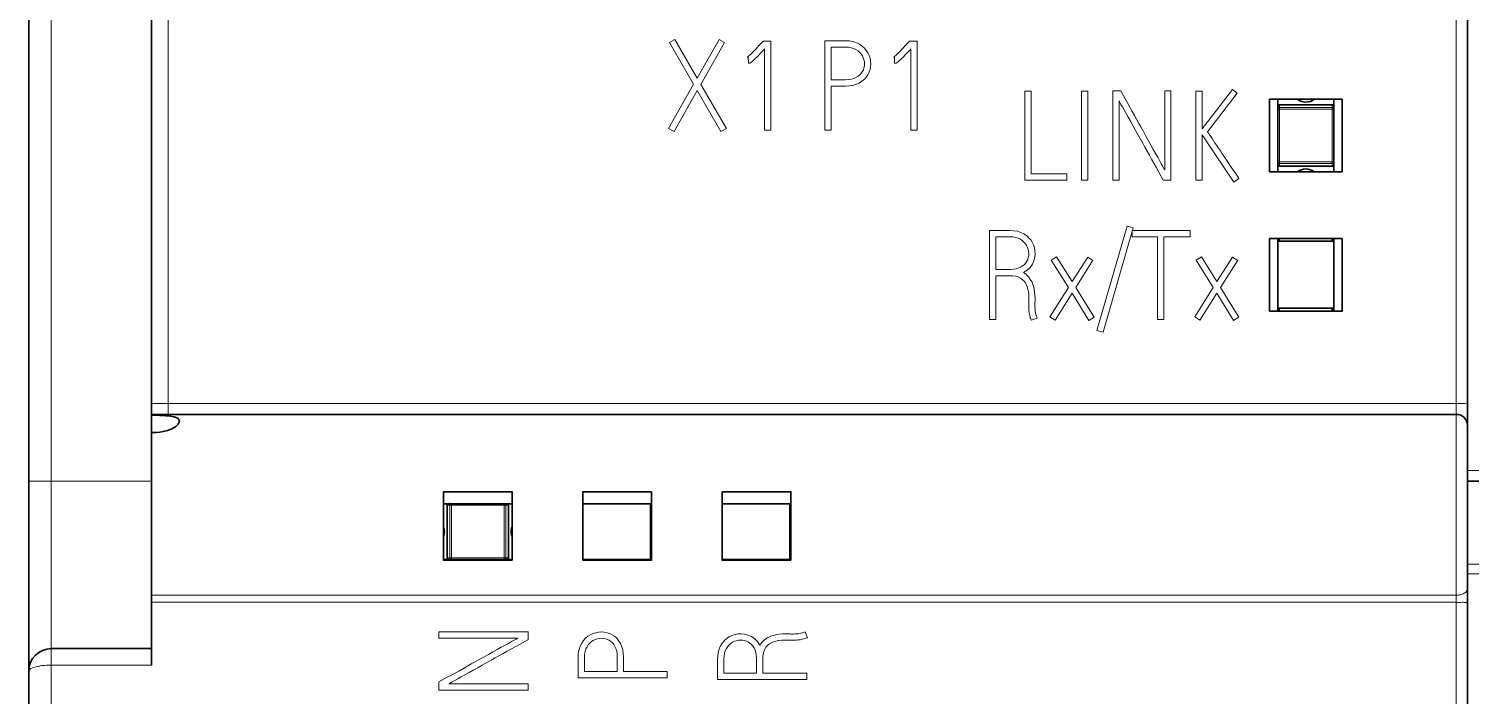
# Model space of a CAD drawing. Header units: millimetres. Extents: x -159 to 71007, y -220 to 29306.
# Drawn here: x 68774.9 to 68877.9, y 28102.8 to 28150.3 of the extents above; entities that cross this region are included whole.
import ezdxf

# ---------------------------------------------------------------- set-up
doc = ezdxf.new("R2010")
doc.units = ezdxf.units.MM
doc.layers.add('Layer 1', color=7, linetype='Continuous')

msp = doc.modelspace()

# ---------------------------------------------------------------- linework, layer by layer
at = {"layer": 'Layer 1', "color": 7, "lineweight": 35}
for points in [[(68774.86, 27868.16), (68774.86, 28258.09)], [(68783.61, 28104.93), (68783.61, 28253.69)], [(68877.51, 27956.45), (68877.51, 28167.02)], [(68863.38, 28145.3), (68868.56, 28145.3)], [(68863.38, 28145.3), (68863.38, 28144.78), (68863.38, 28144.26), (68863.38, 28143.74), (68863.38, 28143.23), (68863.38, 28142.71), (68863.38, 28142.19), (68863.38, 28141.67), (68863.38, 28141.15), (68863.38, 28140.63), (68863.38, 28140.12)], [(68863.98, 28140.12), (68863.98, 28145.3)], [(68867.96, 28145.3), (68867.96, 28140.12)], [(68868.56, 28145.3), (68868.56, 28144.78), (68868.56, 28144.26), (68868.56, 28143.74), (68868.56, 28143.23), (68868.56, 28142.71), (68868.56, 28142.19), (68868.56, 28141.67), (68868.56, 28141.15), (68868.56, 28140.63), (68868.56, 28140.12)], [(68863.98, 28144.77), (68863.98, 28144.79), (68863.99, 28144.81), (68863.99, 28144.82), (68864, 28144.84), (68864, 28144.85), (68864.02, 28144.86), (68864.03, 28144.87), (68864.04, 28144.88), (68864.05, 28144.88), (68864.07, 28144.89), (68864.08, 28144.89), (68864.1, 28144.9)], [(68864.1, 28144.89), (68867.84, 28144.89)], [(68867.84, 28144.89), (68867.86, 28144.89), (68867.87, 28144.89), (68867.89, 28144.89), (68867.9, 28144.88), (68867.91, 28144.87), (68867.93, 28144.86), (68867.94, 28144.85), (68867.95, 28144.84), (68867.95, 28144.82), (68867.96, 28144.81), (68867.96, 28144.79), (68867.96, 28144.77)], [(68863.38, 28140.12), (68868.56, 28140.12)], [(68864.1, 28140.52), (68864.09, 28140.52), (68864.07, 28140.52), (68864.06, 28140.53), (68864.04, 28140.54), (68864.03, 28140.54), (68864.02, 28140.55), (68864.01, 28140.56), (68864, 28140.58), (68863.99, 28140.59), (68863.99, 28140.61), (68863.98, 28140.62), (68863.98, 28140.64)], [(68864.1, 28140.52), (68867.84, 28140.52)], [(68867.96, 28140.64), (68867.96, 28140.62), (68867.96, 28140.61), (68867.95, 28140.59), (68867.95, 28140.58), (68867.94, 28140.57), (68867.93, 28140.55), (68867.92, 28140.54), (68867.9, 28140.53), (68867.89, 28140.53), (68867.87, 28140.52), (68867.86, 28140.52), (68867.84, 28140.52)], [(68863.38, 28135.35), (68868.56, 28135.35)], [(68863.38, 28135.35), (68863.39, 28134.83), (68863.39, 28134.31), (68863.39, 28133.8), (68863.39, 28133.28), (68863.39, 28132.76), (68863.39, 28132.24), (68863.39, 28131.73), (68863.39, 28131.21), (68863.39, 28130.69), (68863.39, 28130.18)], [(68863.98, 28135.35), (68863.98, 28130.18)], [(68863.98, 28135.17), (68867.96, 28135.17)], [(68864.08, 28135.35), (68864.08, 28135.21)], [(68867.86, 28135.35), (68867.86, 28135.21)], [(68867.96, 28135.35), (68867.96, 28130.18)], [(68868.56, 28135.35), (68868.56, 28134.83), (68868.56, 28134.31), (68868.56, 28133.8), (68868.56, 28133.28), (68868.56, 28132.76), (68868.56, 28132.24), (68868.56, 28131.73), (68868.56, 28131.21), (68868.56, 28130.69), (68868.56, 28130.18)], [(68863.39, 28130.17), (68868.56, 28130.17)], [(68863.98, 28130.39), (68867.96, 28130.39)], [(68864.08, 28130.35), (68864.08, 28130.17)], [(68867.86, 28130.35), (68867.86, 28130.17)], [(68785.6, 28122.33), (68785.5, 28122.51), (68785.41, 28122.57), (68785.21, 28122.64), (68785.18, 28122.65), (68784.97, 28122.69), (68784.76, 28122.71), (68784.63, 28122.72), (68784.42, 28122.74), (68784.2, 28122.74), (68784.03, 28122.75), (68783.82, 28122.75), (68783.6, 28122.75)], [(68783.61, 28122.81), (68876.72, 28122.81)], [(68783.61, 28121.53), (68783.75, 28121.52), (68783.98, 28121.53), (68784.2, 28121.55), (68784.32, 28121.57), (68784.54, 28121.61), (68784.76, 28121.67), (68784.8, 28121.69), (68785.01, 28121.77), (68785.21, 28121.88), (68785.33, 28121.96), (68785.5, 28122.11), (68785.51, 28122.12), (68785.6, 28122.33)], [(68804.44, 28117.3), (68809.34, 28117.3)], [(68804.44, 28117.3), (68804.44, 28112.4)], [(68809.34, 28112.41), (68809.34, 28117.31)], [(68814.38, 28112.41), (68814.38, 28117.31)], [(68814.38, 28117.3), (68819.28, 28117.3)], [(68819.28, 28117.3), (68819.28, 28112.4)], [(68824.33, 28117.3), (68829.23, 28117.3)], [(68824.33, 28117.3), (68824.33, 28112.4)], [(68829.23, 28112.41), (68829.23, 28117.31)], [(68877.51, 28118.04), (68878.31, 28118.04)], [(68804.44, 28116.44), (68809.33, 28116.44)], [(68804.7, 28116.33), (68804.7, 28116.34), (68804.7, 28116.36), (68804.71, 28116.37), (68804.71, 28116.39), (68804.72, 28116.4), (68804.73, 28116.41), (68804.74, 28116.42), (68804.76, 28116.43), (68804.77, 28116.44), (68804.78, 28116.44), (68804.8, 28116.45), (68804.81, 28116.45)], [(68804.7, 28112.59), (68804.7, 28116.33)], [(68808.95, 28116.44), (68808.97, 28116.44), (68808.99, 28116.44), (68809, 28116.44), (68809.01, 28116.43), (68809.02, 28116.42), (68809.04, 28116.41), (68809.05, 28116.4), (68809.06, 28116.39), (68809.06, 28116.37), (68809.07, 28116.36), (68809.07, 28116.35), (68809.07, 28116.33)], [(68809.08, 28112.59), (68809.08, 28116.33)], [(68819.28, 28116.44), (68814.43, 28116.44)], [(68819.2, 28116.44), (68819.2, 28112.47)], [(68829.23, 28116.44), (68824.37, 28116.44)], [(68829.15, 28116.44), (68829.15, 28112.47)], [(68809.34, 28112.47), (68804.44, 28112.47)], [(68804.44, 28112.41), (68809.34, 28112.41)], [(68804.82, 28112.47), (68804.81, 28112.47), (68804.79, 28112.47), (68804.77, 28112.47), (68804.76, 28112.48), (68804.75, 28112.49), (68804.73, 28112.5), (68804.73, 28112.51), (68804.71, 28112.53), (68804.71, 28112.54), (68804.7, 28112.56), (68804.7, 28112.57), (68804.7, 28112.59)], [(68809.08, 28112.59), (68809.07, 28112.57), (68809.07, 28112.56), (68809.07, 28112.54), (68809.06, 28112.53), (68809.05, 28112.52), (68809.04, 28112.5), (68809.03, 28112.49), (68809.02, 28112.48), (68809, 28112.48), (68808.99, 28112.47), (68808.97, 28112.47), (68808.96, 28112.47)], [(68814.38, 28112.41), (68819.28, 28112.41)], [(68819.28, 28112.47), (68814.42, 28112.47)], [(68824.33, 28112.41), (68829.23, 28112.41)], [(68829.23, 28112.47), (68824.37, 28112.47)], [(68783.61, 28106.1), (68776.45, 28106.1)]]:
    msp.add_lwpolyline(points, dxfattribs=at)
at = {"layer": 'Layer 1', "color": 7, "lineweight": 18}
for points in [[(68776.45, 28023.66), (68776.45, 28258.09)], [(68784.8, 28252.63), (68784.8, 28122.81)], [(68876.71, 27961.23), (68876.71, 28167.03)], [(68820.57, 28149.35), (68820.95, 28149.57)], [(68822.29, 28146.37), (68820.57, 28149.35)], [(68820.95, 28149.57), (68822.54, 28146.81)], [(68822.54, 28146.81), (68824.1, 28149.57)], [(68824.5, 28149.35), (68822.81, 28146.36)], [(68824.1, 28149.57), (68824.5, 28149.35)], [(68827.18, 28149.36), (68827.17, 28149.36), (68827.07, 28149.25), (68827.06, 28149.24), (68826.96, 28149.13), (68826.95, 28149.12), (68826.85, 28149.01), (68826.84, 28149), (68826.74, 28148.89), (68826.74, 28148.89), (68826.63, 28148.78), (68826.54, 28148.68), (68826.44, 28148.58), (68826.35, 28148.5), (68826.27, 28148.42), (68826.2, 28148.36), (68826.15, 28148.32), (68826.11, 28148.29)], [(68827.18, 28149.36), (68827.24, 28149.44)], [(68827.24, 28149.44), (68827.8, 28149.44)], [(68827.79, 28149.44), (68827.79, 28143.1)], [(68831.66, 28143.1), (68831.66, 28149.47)], [(68831.66, 28149.47), (68833.13, 28149.47)], [(68833.13, 28146.23), (68833.65, 28146.28), (68834.1, 28146.45), (68834.47, 28146.72), (68834.61, 28146.87), (68834.72, 28147.04), (68834.81, 28147.22), (68834.88, 28147.41), (68834.92, 28147.61), (68834.93, 28147.81), (68834.92, 28148.01), (68834.88, 28148.22), (68834.81, 28148.41), (68834.72, 28148.6), (68834.61, 28148.78), (68834.47, 28148.95), (68834.31, 28149.09), (68834.12, 28149.22), (68833.91, 28149.32), (68833.67, 28149.41), (68833.41, 28149.46), (68833.13, 28149.47)], [(68837.61, 28149.36), (68837.61, 28149.36), (68837.51, 28149.25), (68837.5, 28149.24), (68837.4, 28149.13), (68837.39, 28149.12), (68837.29, 28149.01), (68837.28, 28149), (68837.18, 28148.89), (68837.17, 28148.89), (68837.07, 28148.78), (68836.97, 28148.68), (68836.88, 28148.58), (68836.79, 28148.5), (68836.71, 28148.42), (68836.64, 28148.36), (68836.59, 28148.32), (68836.55, 28148.29)], [(68837.61, 28149.36), (68837.68, 28149.44)], [(68837.68, 28149.44), (68838.23, 28149.44)], [(68838.23, 28149.44), (68838.23, 28143.1)], [(68826.17, 28148.31), (68826.12, 28148.3)], [(68826.2, 28147.86), (68826.17, 28148.32)], [(68826.2, 28147.86), (68826.22, 28147.87), (68826.25, 28147.87), (68826.29, 28147.88), (68826.34, 28147.9), (68826.4, 28147.94), (68826.47, 28148), (68826.56, 28148.08), (68826.67, 28148.18), (68826.69, 28148.2), (68826.8, 28148.31), (68826.85, 28148.35), (68826.96, 28148.47), (68827.03, 28148.55), (68827.14, 28148.66), (68827.14, 28148.66), (68827.25, 28148.77), (68827.36, 28148.89)], [(68827.35, 28143.1), (68827.35, 28148.89)], [(68832.11, 28149.02), (68832.11, 28146.68)], [(68833.13, 28149.02), (68832.11, 28149.02)], [(68833.13, 28149.02), (68833.34, 28149.01), (68833.54, 28148.97), (68833.72, 28148.91), (68833.87, 28148.84), (68834.02, 28148.74), (68834.14, 28148.64), (68834.24, 28148.52), (68834.33, 28148.39), (68834.39, 28148.25), (68834.44, 28148.1), (68834.47, 28147.96), (68834.48, 28147.81), (68834.47, 28147.67), (68834.44, 28147.54), (68834.4, 28147.4), (68834.33, 28147.27), (68834.25, 28147.15), (68834.15, 28147.04), (68834.03, 28146.94), (68833.89, 28146.86), (68833.73, 28146.78), (68833.55, 28146.73), (68833.35, 28146.7), (68833.12, 28146.69)], [(68836.61, 28148.31), (68836.55, 28148.3)], [(68836.63, 28147.86), (68836.61, 28148.32)], [(68836.63, 28147.86), (68836.66, 28147.87), (68836.69, 28147.87), (68836.73, 28147.88), (68836.77, 28147.9), (68836.83, 28147.94), (68836.91, 28148), (68837, 28148.08), (68837.11, 28148.18), (68837.13, 28148.2), (68837.24, 28148.31), (68837.28, 28148.35), (68837.39, 28148.47), (68837.47, 28148.55), (68837.58, 28148.66), (68837.58, 28148.66), (68837.69, 28148.77), (68837.79, 28148.89)], [(68837.79, 28143.1), (68837.79, 28148.89)], [(68820.5, 28143.22), (68822.29, 28146.37)], [(68822.81, 28146.36), (68824.63, 28143.22)], [(68832.11, 28146.68), (68833.13, 28146.68)], [(68832.11, 28146.23), (68832.11, 28143.1)], [(68833.13, 28146.23), (68832.11, 28146.23)], [(68822.55, 28145.92), (68820.89, 28143)], [(68824.24, 28143), (68822.55, 28145.92)], [(68845.93, 28139.52), (68845.93, 28145.88)], [(68845.93, 28145.88), (68846.38, 28145.88)], [(68846.38, 28145.88), (68846.38, 28139.97)], [(68849.97, 28139.52), (68849.97, 28145.87)], [(68849.97, 28145.87), (68850.41, 28145.87)], [(68850.41, 28145.87), (68850.41, 28139.52)], [(68852.21, 28139.52), (68852.21, 28145.89)], [(68852.21, 28145.89), (68852.78, 28145.89)], [(68852.65, 28145.18), (68852.65, 28139.52)], [(68852.65, 28145.18), (68852.7, 28145.07), (68852.78, 28144.93), (68852.89, 28144.75), (68853.01, 28144.53), (68853.14, 28144.29), (68853.29, 28144.02), (68853.45, 28143.74), (68853.62, 28143.43), (68853.8, 28143.11), (68853.98, 28142.78), (68854.17, 28142.45), (68854.36, 28142.11), (68854.49, 28141.87), (68854.81, 28141.3), (68854.97, 28141.01), (68855.29, 28140.44), (68855.48, 28140.09), (68855.8, 28139.53)], [(68855.9, 28140.26), (68855.84, 28140.36), (68855.76, 28140.51), (68855.66, 28140.7), (68855.54, 28140.92), (68855.4, 28141.16), (68855.25, 28141.43), (68855.09, 28141.71), (68854.92, 28142.02), (68854.74, 28142.34), (68854.56, 28142.67), (68854.38, 28143), (68854.19, 28143.33), (68854.06, 28143.57), (68853.75, 28144.13), (68853.59, 28144.42), (68853.28, 28144.99), (68853.09, 28145.33), (68852.78, 28145.89)], [(68855.9, 28140.26), (68855.9, 28145.89)], [(68855.9, 28145.89), (68856.35, 28145.89)], [(68856.35, 28145.89), (68856.35, 28139.52)], [(68858.12, 28139.52), (68858.12, 28145.87)], [(68858.12, 28145.87), (68858.57, 28145.87)], [(68858.57, 28143.19), (68860.73, 28146)], [(68858.57, 28145.87), (68858.57, 28143.19)], [(68861.08, 28145.74), (68858.96, 28142.97)], [(68860.73, 28146), (68861.08, 28145.74)], [(68863.98, 28144.59), (68863.98, 28144.6), (68863.99, 28144.62), (68863.99, 28144.63), (68864, 28144.65), (68864, 28144.66), (68864.02, 28144.67), (68864.02, 28144.68), (68864.04, 28144.69), (68864.05, 28144.7), (68864.07, 28144.7), (68864.08, 28144.7), (68864.1, 28144.71)], [(68867.96, 28144.59), (68863.98, 28144.59)], [(68864.1, 28140.52), (68864.1, 28144.9)], [(68867.84, 28144.71), (68864.1, 28144.71)], [(68867.84, 28140.52), (68867.84, 28144.9)], [(68867.84, 28144.71), (68867.86, 28144.71), (68867.87, 28144.7), (68867.89, 28144.7), (68867.9, 28144.69), (68867.91, 28144.68), (68867.93, 28144.67), (68867.94, 28144.66), (68867.95, 28144.65), (68867.95, 28144.64), (68867.96, 28144.62), (68867.96, 28144.61), (68867.96, 28144.59)], [(68820.89, 28143), (68820.5, 28143.22)], [(68824.63, 28143.22), (68824.24, 28143)], [(68827.79, 28143.1), (68827.35, 28143.1)], [(68832.11, 28143.1), (68831.66, 28143.1)], [(68838.23, 28143.1), (68837.79, 28143.1)], [(68861.2, 28139.65), (68861.05, 28139.87), (68860.83, 28140.2), (68860.7, 28140.39), (68860.47, 28140.72), (68860.37, 28140.88), (68860.15, 28141.21), (68860.01, 28141.41), (68859.88, 28141.61), (68859.74, 28141.8), (68859.61, 28141.99), (68859.49, 28142.17), (68859.38, 28142.34), (68859.28, 28142.5), (68859.19, 28142.63), (68859.1, 28142.76), (68859.04, 28142.85), (68858.99, 28142.92), (68858.96, 28142.97)], [(68858.57, 28142.75), (68858.57, 28139.52)], [(68860.83, 28139.39), (68858.57, 28142.75)], [(68846.38, 28139.97), (68848.91, 28139.97)], [(68848.91, 28139.97), (68848.91, 28139.52)], [(68863.98, 28140.83), (68867.96, 28140.83)], [(68864.1, 28140.71), (68864.09, 28140.71), (68864.07, 28140.71), (68864.06, 28140.71), (68864.04, 28140.72), (68864.03, 28140.73), (68864.02, 28140.74), (68864.01, 28140.75), (68864, 28140.76), (68863.99, 28140.78), (68863.99, 28140.79), (68863.98, 28140.81), (68863.98, 28140.83)], [(68867.84, 28140.71), (68864.1, 28140.71)], [(68867.96, 28140.83), (68867.96, 28140.81), (68867.96, 28140.79), (68867.95, 28140.78), (68867.95, 28140.77), (68867.94, 28140.76), (68867.93, 28140.74), (68867.92, 28140.73), (68867.9, 28140.72), (68867.89, 28140.72), (68867.87, 28140.71), (68867.86, 28140.71), (68867.84, 28140.71)], [(68848.91, 28139.52), (68845.93, 28139.52)], [(68850.41, 28139.52), (68849.97, 28139.52)], [(68852.65, 28139.52), (68852.21, 28139.52)], [(68856.35, 28139.52), (68855.79, 28139.52)], [(68858.57, 28139.52), (68858.12, 28139.52)], [(68861.2, 28139.65), (68860.83, 28139.39)], [(68843.39, 28129.58), (68843.39, 28135.94)], [(68843.39, 28135.94), (68844.85, 28135.94)], [(68845.83, 28132.93), (68846.09, 28133.1), (68846.3, 28133.29), (68846.46, 28133.52), (68846.57, 28133.77), (68846.63, 28134.03), (68846.66, 28134.29), (68846.64, 28134.49), (68846.6, 28134.7), (68846.54, 28134.9), (68846.45, 28135.09), (68846.34, 28135.26), (68846.2, 28135.42), (68846.04, 28135.57), (68845.85, 28135.69), (68845.63, 28135.8), (68845.4, 28135.88), (68845.14, 28135.92), (68844.85, 28135.94)], [(68851.07, 28128.79), (68853.22, 28136.25)], [(68853.65, 28136.13), (68851.5, 28128.67)], [(68853.22, 28136.25), (68853.65, 28136.13)], [(68853.57, 28135.48), (68853.57, 28135.93)], [(68853.57, 28135.93), (68857.73, 28135.93)], [(68857.73, 28135.93), (68857.73, 28135.48)], [(68843.84, 28135.49), (68843.84, 28133.16)], [(68844.85, 28135.49), (68843.84, 28135.49)], [(68844.85, 28135.49), (68845.07, 28135.48), (68845.26, 28135.44), (68845.44, 28135.39), (68845.6, 28135.31), (68845.74, 28135.22), (68845.86, 28135.11), (68845.97, 28134.99), (68846.05, 28134.87), (68846.12, 28134.73), (68846.17, 28134.58), (68846.19, 28134.44), (68846.2, 28134.29), (68846.2, 28134.15), (68846.17, 28134.01), (68846.13, 28133.87), (68846.07, 28133.75), (68845.99, 28133.63), (68845.9, 28133.51), (68845.78, 28133.42), (68845.65, 28133.33), (68845.49, 28133.26), (68845.32, 28133.2), (68845.13, 28133.17), (68844.92, 28133.16)], [(68855.39, 28135.48), (68853.57, 28135.48)], [(68855.39, 28129.58), (68855.39, 28135.48)], [(68855.84, 28135.48), (68855.84, 28129.58)], [(68857.73, 28135.48), (68855.84, 28135.48)], [(68847.81, 28133.82), (68848.19, 28134.06)], [(68849.03, 28131.87), (68847.81, 28133.82)], [(68848.19, 28134.06), (68849.3, 28132.29)], [(68849.3, 28132.29), (68850.41, 28134.04)], [(68850.78, 28133.81), (68849.55, 28131.87)], [(68850.41, 28134.04), (68850.78, 28133.8)], [(68858.14, 28133.82), (68858.52, 28134.06)], [(68859.36, 28131.87), (68858.14, 28133.82)], [(68858.52, 28134.06), (68859.63, 28132.29)], [(68859.63, 28132.29), (68860.74, 28134.04)], [(68861.11, 28133.81), (68859.88, 28131.87)], [(68860.74, 28134.04), (68861.11, 28133.8)], [(68843.84, 28133.16), (68844.93, 28133.16)], [(68843.84, 28132.71), (68843.84, 28129.58)], [(68844.91, 28132.71), (68843.84, 28132.71)], [(68844.91, 28132.71), (68845.06, 28132.7), (68845.29, 28132.67), (68845.39, 28132.64), (68845.61, 28132.54), (68845.69, 28132.48), (68845.87, 28132.32), (68845.94, 28132.22), (68846.06, 28132.02), (68846.12, 28131.85), (68846.17, 28131.62), (68846.18, 28131.58), (68846.2, 28131.35), (68846.21, 28131.12)], [(68846.65, 28131.03), (68846.65, 28131.1), (68846.64, 28131.32), (68846.62, 28131.53), (68846.59, 28131.74), (68846.54, 28131.95), (68846.5, 28132.09), (68846.41, 28132.29), (68846.36, 28132.37), (68846.24, 28132.55), (68846.2, 28132.61), (68846.05, 28132.77), (68846.01, 28132.81), (68845.83, 28132.93)], [(68847.71, 28129.77), (68849.03, 28131.87)], [(68849.55, 28131.87), (68850.87, 28129.74)], [(68858.04, 28129.77), (68859.36, 28131.87)], [(68859.88, 28131.87), (68861.2, 28129.74)], [(68846.21, 28130.56), (68846.21, 28131.12)], [(68846.79, 28129.69), (68846.77, 28129.74), (68846.73, 28129.85), (68846.72, 28129.89), (68846.69, 28130.01), (68846.68, 28130.04), (68846.66, 28130.15), (68846.66, 28130.18), (68846.65, 28130.29), (68846.65, 28130.31), (68846.64, 28130.43), (68846.64, 28130.43), (68846.64, 28130.55), (68846.64, 28130.61), (68846.64, 28130.66), (68846.64, 28130.71), (68846.64, 28130.76), (68846.64, 28130.81), (68846.65, 28130.86)], [(68846.65, 28131.03), (68846.65, 28130.86)], [(68849.29, 28131.45), (68848.09, 28129.53)], [(68850.49, 28129.51), (68849.29, 28131.45)], [(68859.62, 28131.45), (68858.42, 28129.53)], [(68860.82, 28129.51), (68859.62, 28131.45)], [(68843.84, 28129.58), (68843.39, 28129.58)], [(68846.2, 28130.49), (68846.2, 28130.56)], [(68846.2, 28130.49), (68846.2, 28130.44), (68846.2, 28130.35), (68846.2, 28130.3), (68846.21, 28130.2), (68846.22, 28130.14), (68846.23, 28130.04), (68846.25, 28129.98), (68846.27, 28129.88), (68846.29, 28129.8), (68846.31, 28129.71), (68846.34, 28129.62), (68846.37, 28129.53)], [(68846.79, 28129.69), (68846.37, 28129.53)], [(68848.09, 28129.53), (68847.7, 28129.77)], [(68850.87, 28129.74), (68850.49, 28129.51)], [(68855.84, 28129.58), (68855.39, 28129.58)], [(68858.42, 28129.53), (68858.04, 28129.77)], [(68861.2, 28129.74), (68860.82, 28129.51)], [(68851.5, 28128.67), (68851.07, 28128.79)], [(68784.8, 28123.59), (68784.73, 28123.59), (68784.61, 28123.59), (68784.49, 28123.59), (68784.44, 28123.59), (68784.32, 28123.59), (68784.2, 28123.59), (68784.2, 28123.59), (68784.08, 28123.6), (68783.96, 28123.6), (68783.88, 28123.6), (68783.77, 28123.6), (68783.65, 28123.6), (68783.61, 28123.61)], [(68876.71, 28123.59), (68784.8, 28123.59)], [(68876.71, 28123.59), (68876.78, 28123.59), (68876.86, 28123.59), (68876.94, 28123.59), (68877.02, 28123.59), (68877.04, 28123.59), (68877.12, 28123.59), (68877.2, 28123.59), (68877.28, 28123.58), (68877.29, 28123.58), (68877.36, 28123.57), (68877.45, 28123.58), (68877.51, 28123.57)], [(68878.31, 28118.82), (68877.51, 28118.82)], [(68774.86, 28118.04), (68783.61, 28118.04)], [(68804.7, 28116.33), (68809.08, 28116.33)], [(68804.89, 28116.33), (68804.89, 28116.34), (68804.89, 28116.36), (68804.89, 28116.37), (68804.9, 28116.39), (68804.91, 28116.4), (68804.92, 28116.41), (68804.93, 28116.42), (68804.95, 28116.43), (68804.96, 28116.44), (68804.97, 28116.44), (68804.99, 28116.45), (68805.01, 28116.45)], [(68804.89, 28116.33), (68804.89, 28112.59)], [(68805.01, 28116.44), (68805.01, 28112.47)], [(68808.77, 28112.47), (68808.77, 28116.44)], [(68808.77, 28116.44), (68808.78, 28116.44), (68808.8, 28116.44), (68808.81, 28116.44), (68808.83, 28116.43), (68808.84, 28116.42), (68808.85, 28116.41), (68808.86, 28116.4), (68808.87, 28116.39), (68808.87, 28116.37), (68808.88, 28116.36), (68808.88, 28116.35), (68808.88, 28116.33)], [(68808.89, 28116.33), (68808.89, 28112.59)], [(68804.7, 28112.59), (68809.08, 28112.59)], [(68805.01, 28112.47), (68804.99, 28112.47), (68804.98, 28112.47), (68804.96, 28112.47), (68804.95, 28112.48), (68804.94, 28112.49), (68804.92, 28112.5), (68804.91, 28112.51), (68804.9, 28112.52), (68804.9, 28112.54), (68804.89, 28112.55), (68804.89, 28112.57), (68804.89, 28112.58)], [(68808.89, 28112.59), (68808.88, 28112.57), (68808.88, 28112.56), (68808.88, 28112.54), (68808.87, 28112.53), (68808.86, 28112.52), (68808.85, 28112.5), (68808.84, 28112.49), (68808.83, 28112.48), (68808.82, 28112.48), (68808.8, 28112.47), (68808.79, 28112.47), (68808.77, 28112.47)], [(68878.31, 28112.13), (68877.51, 28112.13)], [(68878.31, 28111.43), (68877.51, 28111.43)], [(68876.71, 28109.91), (68876.72, 28109.91), (68876.82, 28109.92), (68876.92, 28109.93), (68877.02, 28109.95), (68877.09, 28109.97), (68877.19, 28110.01), (68877.28, 28110.06), (68877.3, 28110.07), (68877.38, 28110.14), (68877.45, 28110.22), (68877.49, 28110.31), (68877.51, 28110.41)], [(68876.71, 28109.91), (68783.61, 28109.91)], [(68876.71, 28109.41), (68783.61, 28109.41)], [(68876.71, 28109.41), (68876.78, 28109.4), (68876.86, 28109.4), (68876.94, 28109.4), (68877.02, 28109.4), (68877.04, 28109.4), (68877.12, 28109.41), (68877.2, 28109.41), (68877.28, 28109.4), (68877.29, 28109.4), (68877.36, 28109.39), (68877.45, 28109.4), (68877.51, 28109.39)], [(68804.1, 28106.84), (68804.1, 28107.29)], [(68804.1, 28107.29), (68810.47, 28107.29)], [(68810.47, 28107.29), (68810.47, 28106.74)], [(68817.29, 28105.49), (68817.24, 28106.02), (68817.07, 28106.46), (68816.8, 28106.84), (68816.65, 28106.98), (68816.48, 28107.09), (68816.3, 28107.18), (68816.11, 28107.24), (68815.91, 28107.28), (68815.71, 28107.29), (68815.5, 28107.28), (68815.3, 28107.24), (68815.11, 28107.18), (68814.91, 28107.09), (68814.74, 28106.98), (68814.57, 28106.84), (68814.43, 28106.68), (68814.3, 28106.49), (68814.19, 28106.27), (68814.11, 28106.04), (68814.06, 28105.77), (68814.05, 28105.49)], [(68827.01, 28106.34), (68826.84, 28106.6), (68826.65, 28106.81), (68826.42, 28106.97), (68826.16, 28107.07), (68825.91, 28107.14), (68825.65, 28107.16), (68825.44, 28107.15), (68825.24, 28107.11), (68825.04, 28107.05), (68824.85, 28106.96), (68824.68, 28106.85), (68824.51, 28106.71), (68824.37, 28106.54), (68824.24, 28106.36), (68824.14, 28106.14), (68824.06, 28105.9), (68824.01, 28105.64), (68824, 28105.36)], [(68828.9, 28107.15), (68828.83, 28107.15), (68828.62, 28107.15), (68828.4, 28107.13), (68828.2, 28107.1), (68827.99, 28107.05), (68827.85, 28107.01), (68827.65, 28106.92), (68827.56, 28106.87), (68827.38, 28106.75), (68827.32, 28106.71), (68827.17, 28106.56), (68827.13, 28106.52), (68827, 28106.34)], [(68828.9, 28107.15), (68829.08, 28107.15)], [(68830.25, 28107.29), (68830.2, 28107.27), (68830.08, 28107.24), (68830.04, 28107.22), (68829.93, 28107.2), (68829.9, 28107.19), (68829.78, 28107.17), (68829.76, 28107.17), (68829.64, 28107.16), (68829.63, 28107.15), (68829.51, 28107.15), (68829.51, 28107.15), (68829.39, 28107.14), (68829.33, 28107.14), (68829.28, 28107.14), (68829.23, 28107.14), (68829.18, 28107.15), (68829.13, 28107.15), (68829.08, 28107.15)], [(68829.45, 28106.7), (68829.49, 28106.7), (68829.59, 28106.71), (68829.64, 28106.71), (68829.74, 28106.72), (68829.8, 28106.73), (68829.89, 28106.74), (68829.96, 28106.75), (68830.06, 28106.77), (68830.13, 28106.79), (68830.23, 28106.82), (68830.31, 28106.85), (68830.41, 28106.88)], [(68830.25, 28107.29), (68830.41, 28106.88)], [(68809.74, 28106.84), (68804.1, 28106.84)], [(68809.74, 28106.84), (68809.63, 28106.78), (68809.48, 28106.7), (68809.29, 28106.6), (68809.08, 28106.48), (68808.83, 28106.34), (68808.56, 28106.2), (68808.28, 28106.04), (68807.97, 28105.87), (68807.65, 28105.69), (68807.32, 28105.5), (68806.99, 28105.32), (68806.66, 28105.14), (68806.42, 28105.01), (68805.86, 28104.69), (68805.57, 28104.53), (68805, 28104.22), (68804.66, 28104.04), (68804.1, 28103.73)], [(68804.81, 28103.59), (68804.92, 28103.65), (68805.06, 28103.73), (68805.24, 28103.83), (68805.46, 28103.95), (68805.7, 28104.09), (68805.97, 28104.23), (68806.26, 28104.39), (68806.56, 28104.56), (68806.88, 28104.74), (68807.21, 28104.93), (68807.54, 28105.11), (68807.88, 28105.3), (68808.12, 28105.44), (68808.69, 28105.75), (68808.98, 28105.91), (68809.55, 28106.23), (68809.9, 28106.42), (68810.46, 28106.74)], [(68814.5, 28105.49), (68814.51, 28105.71), (68814.55, 28105.9), (68814.6, 28106.08), (68814.68, 28106.24), (68814.77, 28106.38), (68814.88, 28106.5), (68815, 28106.61), (68815.13, 28106.69), (68815.27, 28106.76), (68815.42, 28106.8), (68815.56, 28106.83), (68815.71, 28106.84), (68815.85, 28106.83), (68815.99, 28106.81), (68816.12, 28106.76), (68816.25, 28106.7), (68816.38, 28106.62), (68816.49, 28106.52), (68816.59, 28106.4), (68816.67, 28106.26), (68816.74, 28106.1), (68816.8, 28105.92), (68816.83, 28105.72), (68816.84, 28105.49)], [(68824.44, 28105.36), (68824.46, 28105.58), (68824.49, 28105.77), (68824.55, 28105.95), (68824.63, 28106.11), (68824.72, 28106.25), (68824.82, 28106.37), (68824.94, 28106.48), (68825.07, 28106.56), (68825.21, 28106.63), (68825.35, 28106.67), (68825.5, 28106.7), (68825.64, 28106.71), (68825.78, 28106.7), (68825.92, 28106.68), (68826.06, 28106.64), (68826.19, 28106.58), (68826.31, 28106.5), (68826.42, 28106.4), (68826.52, 28106.29), (68826.6, 28106.15), (68826.68, 28106), (68826.73, 28105.83), (68826.76, 28105.64), (68826.77, 28105.43)], [(68827.23, 28105.41), (68827.23, 28105.56), (68827.27, 28105.79), (68827.3, 28105.9), (68827.4, 28106.11), (68827.45, 28106.2), (68827.61, 28106.37), (68827.71, 28106.45), (68827.92, 28106.56), (68828.09, 28106.62), (68828.32, 28106.68), (68828.35, 28106.68), (68828.59, 28106.71), (68828.82, 28106.71)], [(68829.37, 28106.71), (68828.82, 28106.71)], [(68829.45, 28106.7), (68829.37, 28106.71)], [(68776.45, 28104.93), (68776.29, 28104.92), (68776.12, 28104.92), (68775.97, 28104.9), (68775.8, 28104.89), (68775.63, 28104.87), (68775.63, 28104.86), (68775.46, 28104.83), (68775.45, 28104.83), (68775.28, 28104.79), (68775.12, 28104.74), (68774.99, 28104.68), (68774.89, 28104.6), (68774.86, 28104.51)], [(68783.61, 28104.93), (68776.45, 28104.93)], [(68814.05, 28104.03), (68814.05, 28105.49)], [(68814.5, 28105.49), (68814.5, 28104.48)], [(68816.84, 28104.48), (68816.84, 28105.49)], [(68817.29, 28105.49), (68817.29, 28104.48)], [(68824, 28103.9), (68824, 28105.36)], [(68824.44, 28105.36), (68824.44, 28104.35)], [(68826.78, 28104.35), (68826.78, 28105.43)], [(68827.23, 28105.41), (68827.23, 28104.35)], [(68820.41, 28104.03), (68814.05, 28104.03)], [(68814.5, 28104.48), (68816.84, 28104.48)], [(68817.29, 28104.48), (68820.41, 28104.48)], [(68820.41, 28104.48), (68820.41, 28104.03)], [(68830.36, 28103.9), (68824, 28103.9)], [(68824.44, 28104.35), (68826.78, 28104.35)], [(68827.23, 28104.35), (68830.36, 28104.35)], [(68830.36, 28104.35), (68830.36, 28103.9)], [(68804.1, 28103.15), (68804.1, 28103.73)], [(68810.47, 28103.15), (68804.1, 28103.15)], [(68804.81, 28103.59), (68810.47, 28103.59)], [(68810.47, 28103.59), (68810.47, 28103.15)]]:
    msp.add_lwpolyline(points, dxfattribs=at)
at = {"layer": 'Layer 1', "color": 7, "lineweight": 35}
for points, knots in [([(68865.37, 28145.3), (68865.37, 28145.3), (68865.37, 28145.3), (68865.37, 28145.3), (68865.54, 28145.17), (68865.75, 28145.09), (68865.97, 28145.09), (68866.19, 28145.09), (68866.41, 28145.17), (68866.58, 28145.3)], [0, 0, 0, 0, 1, 1, 1, 2, 2, 2, 3, 3, 3, 3]), ([(68866.57, 28140.12), (68866.57, 28140.12), (68866.57, 28140.12), (68866.57, 28140.12), (68866.4, 28140.25), (68866.19, 28140.32), (68865.97, 28140.32), (68865.75, 28140.32), (68865.54, 28140.25), (68865.37, 28140.12)], [0, 0, 0, 0, 1, 1, 1, 2, 2, 2, 3, 3, 3, 3]), ([(68877.51, 28122.02), (68877.51, 28122.02), (68877.51, 28122.02), (68877.51, 28122.02), (68877.51, 28122.46), (68877.15, 28122.81), (68876.71, 28122.81)], [0, 0, 0, 0, 1, 1, 1, 2, 2, 2, 2]), ([(68804.44, 28114.13), (68804.44, 28114.13), (68804.44, 28114.13), (68804.44, 28114.13), (68804.48, 28114.23), (68804.5, 28114.34), (68804.5, 28114.46), (68804.5, 28114.57), (68804.48, 28114.68), (68804.44, 28114.79)], [0, 0, 0, 0, 1, 1, 1, 2, 2, 2, 3, 3, 3, 3]), ([(68809.33, 28114.78), (68809.33, 28114.78), (68809.33, 28114.78), (68809.33, 28114.78), (68809.29, 28114.68), (68809.27, 28114.57), (68809.27, 28114.46), (68809.27, 28114.34), (68809.29, 28114.23), (68809.33, 28114.13)], [0, 0, 0, 0, 1, 1, 1, 2, 2, 2, 3, 3, 3, 3]), ([(68776.45, 28106.1), (68776.45, 28106.1), (68776.45, 28106.1), (68776.45, 28106.1), (68775.57, 28106.1), (68774.85, 28105.39), (68774.85, 28104.51), (68774.85, 28104.51), (68774.85, 28104.51), (68774.85, 28104.51)], [0, 0, 0, 0, 1, 1, 1, 2, 2, 2, 3, 3, 3, 3])]:
    msp.add_open_spline(points, degree=3, knots=knots, dxfattribs=at)

doc.saveas('drawing.dxf')
